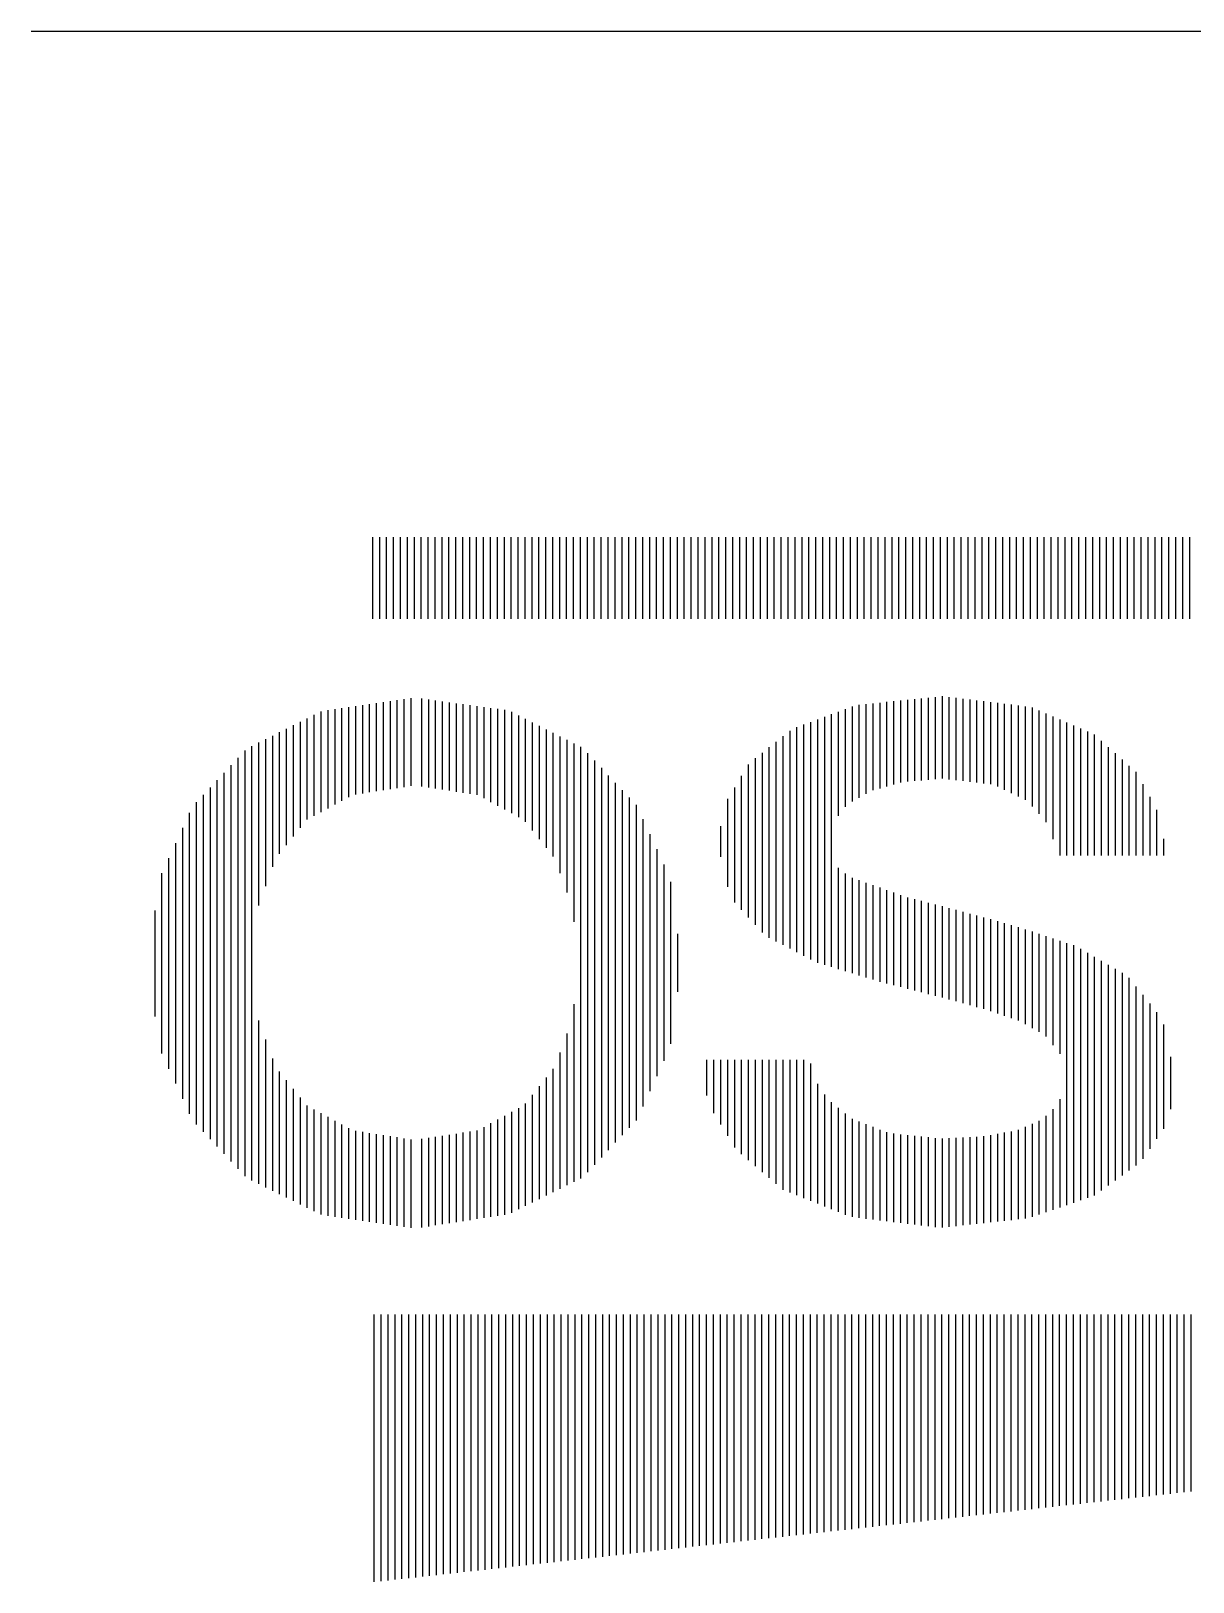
# Model space of a CAD drawing. Extents: x -6512 to 358, y -483 to 3722.
# Drawn here: x -517.3 to -425, y -334.4 to -211.2 of the extents above; entities that cross this region are included whole.
import ezdxf

# ---------------------------------------------------------------- set-up
doc = ezdxf.new("R2010")
doc.units = 0
doc.header["$LTSCALE"] = 100
doc.header["$MEASUREMENT"] = 0
doc.layers.get('0').update_dxf_attribs({"color": 245, "linetype": 'CONTINUOUS'})

# ---------------------------------------------------------------- blocks, each defined once
blk = doc.blocks.new('H19', base_point=(-13899.373904, 10592.007577))
for p, q in [((-9591.873904, 10944.44117), (-9591.873904, 10950.335702)), ((-9591.373904, 10944.44117), (-9591.373904, 10950.335702)), ((-9590.873904, 10944.44117), (-9590.873904, 10950.335702)), ((-9590.373904, 10944.44117), (-9590.373904, 10950.335702)), ((-9589.873904, 10944.44117), (-9589.873904, 10950.335702)), ((-9589.373904, 10944.44117), (-9589.373904, 10950.335702)), ((-9588.873904, 10944.44117), (-9588.873904, 10950.335702)), ((-9588.373904, 10944.44117), (-9588.373904, 10950.335702)), ((-9587.873904, 10944.44117), (-9587.873904, 10950.335702)), ((-9587.373904, 10944.44117), (-9587.373904, 10950.335702)), ((-9586.873904, 10944.44117), (-9586.873904, 10950.335702)), ((-9586.373904, 10944.44117), (-9586.373904, 10950.335702)), ((-9585.873904, 10944.44117), (-9585.873904, 10950.335702)), ((-9585.373904, 10944.44117), (-9585.373904, 10950.335702)), ((-9584.873904, 10944.44117), (-9584.873904, 10950.335702)), ((-9584.373904, 10944.44117), (-9584.373904, 10950.335702)), ((-9583.873904, 10944.44117), (-9583.873904, 10950.335702)), ((-9583.373904, 10944.44117), (-9583.373904, 10950.335702)), ((-9582.873904, 10944.44117), (-9582.873904, 10950.335702)), ((-9582.373904, 10944.44117), (-9582.373904, 10950.335702)), ((-9581.873904, 10944.44117), (-9581.873904, 10950.335702)), ((-9581.373904, 10944.44117), (-9581.373904, 10950.335702)), ((-9580.873904, 10944.44117), (-9580.873904, 10950.335702)), ((-9580.373904, 10944.44117), (-9580.373904, 10950.335702)), ((-9579.873904, 10944.44117), (-9579.873904, 10950.335702)), ((-9579.373904, 10944.44117), (-9579.373904, 10950.335702)), ((-9578.873904, 10944.44117), (-9578.873904, 10950.335702)), ((-9578.373904, 10944.44117), (-9578.373904, 10950.335702)), ((-9577.873904, 10944.44117), (-9577.873904, 10950.335702)), ((-9577.373904, 10944.44117), (-9577.373904, 10950.335702)), ((-9576.873904, 10944.44117), (-9576.873904, 10950.335702)), ((-9576.373904, 10944.44117), (-9576.373904, 10950.335702)), ((-9575.873904, 10944.44117), (-9575.873904, 10950.335702)), ((-9575.373904, 10944.44117), (-9575.373904, 10950.335702)), ((-9574.873904, 10944.44117), (-9574.873904, 10950.335702)), ((-9574.373904, 10944.44117), (-9574.373904, 10950.335702)), ((-9573.873904, 10944.44117), (-9573.873904, 10950.335702)), ((-9573.373904, 10944.44117), (-9573.373904, 10950.335702)), ((-9572.873904, 10944.44117), (-9572.873904, 10950.335702)), ((-9572.373904, 10944.44117), (-9572.373904, 10950.335702)), ((-9571.873904, 10944.44117), (-9571.873904, 10950.335702)), ((-9571.373904, 10944.44117), (-9571.373904, 10950.335702)), ((-9570.873904, 10944.44117), (-9570.873904, 10950.335702)), ((-9570.373904, 10944.44117), (-9570.373904, 10950.335702)), ((-9569.873904, 10944.44117), (-9569.873904, 10950.335702)), ((-9569.373904, 10944.44117), (-9569.373904, 10950.335702)), ((-9568.873904, 10944.44117), (-9568.873904, 10950.335702)), ((-9568.373904, 10944.44117), (-9568.373904, 10950.335702)), ((-9567.873904, 10944.44117), (-9567.873904, 10950.335702)), ((-9567.373904, 10944.44117), (-9567.373904, 10950.335702)), ((-9566.873904, 10944.44117), (-9566.873904, 10950.335702)), ((-9566.373904, 10944.44117), (-9566.373904, 10950.335702)), ((-9565.873904, 10944.44117), (-9565.873904, 10950.335702)), ((-9565.373904, 10944.44117), (-9565.373904, 10950.335702)), ((-9564.873904, 10944.44117), (-9564.873904, 10950.335702)), ((-9564.373904, 10944.44117), (-9564.373904, 10950.335702)), ((-9563.873904, 10944.44117), (-9563.873904, 10950.335702)), ((-9563.373904, 10944.44117), (-9563.373904, 10950.335702)), ((-9562.873904, 10944.44117), (-9562.873904, 10950.335702)), ((-9562.373904, 10944.44117), (-9562.373904, 10950.335702)), ((-9561.873904, 10944.44117), (-9561.873904, 10950.335702)), ((-9561.373904, 10944.44117), (-9561.373904, 10950.335702)), ((-9560.873904, 10944.44117), (-9560.873904, 10950.335702)), ((-9560.373904, 10944.44117), (-9560.373904, 10950.335702)), ((-9559.873904, 10944.44117), (-9559.873904, 10950.335702)), ((-9559.373904, 10944.44117), (-9559.373904, 10950.335702)), ((-9558.873904, 10944.44117), (-9558.873904, 10950.335702)), ((-9558.373904, 10944.44117), (-9558.373904, 10950.335702)), ((-9557.873904, 10944.44117), (-9557.873904, 10950.335702)), ((-9557.373904, 10944.44117), (-9557.373904, 10950.335702)), ((-9556.873904, 10944.44117), (-9556.873904, 10950.335702)), ((-9556.373904, 10944.44117), (-9556.373904, 10950.335702)), ((-9555.873904, 10944.44117), (-9555.873904, 10950.335702)), ((-9555.373904, 10944.44117), (-9555.373904, 10950.335702)), ((-9554.873904, 10944.44117), (-9554.873904, 10950.335702)), ((-9554.373904, 10944.44117), (-9554.373904, 10950.335702)), ((-9553.873904, 10944.44117), (-9553.873904, 10950.335702)), ((-9553.373904, 10944.44117), (-9553.373904, 10950.335702)), ((-9552.873904, 10944.44117), (-9552.873904, 10950.335702)), ((-9552.373904, 10944.44117), (-9552.373904, 10950.335702)), ((-9551.873904, 10944.44117), (-9551.873904, 10950.335702)), ((-9551.373904, 10944.44117), (-9551.373904, 10950.335702)), ((-9550.873904, 10944.44117), (-9550.873904, 10950.335702)), ((-9550.373904, 10944.44117), (-9550.373904, 10950.335702)), ((-9549.873904, 10944.44117), (-9549.873904, 10950.335702)), ((-9549.373904, 10944.44117), (-9549.373904, 10950.335702)), ((-9548.873904, 10944.44117), (-9548.873904, 10950.335702)), ((-9548.373904, 10944.44117), (-9548.373904, 10950.335702)), ((-9547.873904, 10944.44117), (-9547.873904, 10950.335702)), ((-9547.373904, 10944.44117), (-9547.373904, 10950.335702)), ((-9546.873904, 10944.44117), (-9546.873904, 10950.335702)), ((-9546.373904, 10944.44117), (-9546.373904, 10950.335702)), ((-9545.873904, 10944.44117), (-9545.873904, 10950.335702)), ((-9545.373904, 10944.44117), (-9545.373904, 10950.335702)), ((-9544.873904, 10944.44117), (-9544.873904, 10950.335702)), ((-9544.373904, 10944.44117), (-9544.373904, 10950.335702)), ((-9543.873904, 10944.44117), (-9543.873904, 10950.335702)), ((-9543.373904, 10944.44117), (-9543.373904, 10950.335702)), ((-9542.873904, 10944.44117), (-9542.873904, 10950.335702)), ((-9542.373904, 10944.44117), (-9542.373904, 10950.335702)), ((-9541.873904, 10944.44117), (-9541.873904, 10950.335702)), ((-9541.373904, 10944.44117), (-9541.373904, 10950.335702)), ((-9540.873904, 10944.44117), (-9540.873904, 10950.335702)), ((-9540.373904, 10944.44117), (-9540.373904, 10950.335702)), ((-9539.873904, 10944.44117), (-9539.873904, 10950.335702)), ((-9539.373904, 10944.44117), (-9539.373904, 10950.335702)), ((-9538.873904, 10944.44117), (-9538.873904, 10950.335702)), ((-9538.373904, 10944.44117), (-9538.373904, 10950.335702)), ((-9537.873904, 10944.44117), (-9537.873904, 10950.335702)), ((-9537.373904, 10944.44117), (-9537.373904, 10950.335702)), ((-9536.873904, 10944.44117), (-9536.873904, 10950.335702)), ((-9536.373904, 10944.44117), (-9536.373904, 10950.335702)), ((-9535.873904, 10944.44117), (-9535.873904, 10950.335702)), ((-9535.373904, 10944.44117), (-9535.373904, 10950.335702)), ((-9534.873904, 10944.44117), (-9534.873904, 10950.335702)), ((-9534.373904, 10944.44117), (-9534.373904, 10950.335702)), ((-9533.873904, 10944.44117), (-9533.873904, 10950.335702)), ((-9533.373904, 10944.44117), (-9533.373904, 10950.335702)), ((-9532.873904, 10944.44117), (-9532.873904, 10950.335702))]:
    blk.add_line(p, q)
blk = doc.blocks.new('H20', base_point=(-13899.373904, 10592.007577))
for p, q in [((-9589.604373, 10932.296639), (-9589.604373, 10938.640389)), ((-9589.104373, 10932.374764), (-9589.104373, 10938.714608)), ((-9596.104373, 10930.214608), (-9596.104373, 10937.507577)), ((-9595.604373, 10930.488045), (-9595.604373, 10937.757577)), ((-9595.104373, 10930.761483), (-9595.104373, 10937.843514)), ((-9594.604373, 10931.03492), (-9594.604373, 10937.917733)), ((-9594.104373, 10931.304452), (-9594.104373, 10937.988045)), ((-9593.604373, 10931.577889), (-9593.604373, 10938.062264)), ((-9593.104373, 10931.765389), (-9593.104373, 10938.132577)), ((-9592.604373, 10931.839608), (-9592.604373, 10938.206795)), ((-9592.104373, 10931.917733), (-9592.104373, 10938.281014)), ((-9591.604373, 10931.991952), (-9591.604373, 10938.351327)), ((-9591.104373, 10932.070077), (-9591.104373, 10938.425545)), ((-9590.604373, 10932.144295), (-9590.604373, 10938.495858)), ((-9590.104373, 10932.22242), (-9590.104373, 10938.570077)), ((-9598.104373, 10928.105233), (-9598.104373, 10936.507577)), ((-9597.604373, 10928.730233), (-9597.604373, 10936.757577)), ((-9597.104373, 10929.355233), (-9597.104373, 10937.007577)), ((-9596.604373, 10929.945077), (-9596.604373, 10937.257577)), ((-9600.604373, 10903.874764), (-9600.604373, 10935.257577)), ((-9600.104373, 10923.741952), (-9600.104373, 10935.507577)), ((-9599.604373, 10925.140389), (-9599.604373, 10935.757577)), ((-9599.104373, 10926.538827), (-9599.104373, 10936.007577)), ((-9598.604373, 10927.480233), (-9598.604373, 10936.257577)), ((-9601.604373, 10904.730233), (-9601.604373, 10934.402108)), ((-9601.104373, 10904.198983), (-9601.104373, 10934.933358)), ((-9602.604373, 10905.800545), (-9602.604373, 10933.335702)), ((-9602.104373, 10905.265389), (-9602.104373, 10933.866952)), ((-9603.604373, 10906.870858), (-9603.604373, 10932.269295)), ((-9603.104373, 10906.335702), (-9603.104373, 10932.800545)), ((-9604.604373, 10907.937264), (-9604.604373, 10931.202889)), ((-9604.104373, 10907.402108), (-9604.104373, 10931.734139)), ((-9605.104373, 10908.710702), (-9605.104373, 10930.433358)), ((-9605.604373, 10909.792733), (-9605.604373, 10929.343514)), ((-9606.104373, 10910.87867), (-9606.104373, 10928.257577)), ((-9606.604373, 10911.960702), (-9606.604373, 10927.171639)), ((-9607.104373, 10913.046639), (-9607.104373, 10926.085702)), ((-9607.604373, 10915.726327), (-9607.604373, 10923.386483)), ((-9600.104373, 10903.632577), (-9600.104373, 10915.44117)), ((-9599.604373, 10903.386483), (-9599.604373, 10914.06617)), ((-9599.104373, 10903.140389), (-9599.104373, 10912.687264)), ((-9598.604373, 10902.894295), (-9598.604373, 10911.75367)), ((-9598.104373, 10902.652108), (-9598.104373, 10911.12867)), ((-9597.604373, 10902.406014), (-9597.604373, 10910.50367)), ((-9597.104373, 10902.15992), (-9597.104373, 10909.874764)), ((-9596.604373, 10901.913827), (-9596.604373, 10909.288827)), ((-9596.104373, 10901.671639), (-9596.104373, 10909.015389)), ((-9595.604373, 10901.425545), (-9595.604373, 10908.745858)), ((-9595.104373, 10901.335702), (-9595.104373, 10908.47242)), ((-9594.604373, 10901.265389), (-9594.604373, 10908.198983)), ((-9594.104373, 10901.19117), (-9594.104373, 10907.925545)), ((-9593.604373, 10901.116952), (-9593.604373, 10907.656014)), ((-9593.104373, 10901.042733), (-9593.104373, 10907.468514)), ((-9592.604373, 10900.97242), (-9592.604373, 10907.390389)), ((-9592.104373, 10900.898202), (-9592.104373, 10907.312264)), ((-9591.604373, 10900.823983), (-9591.604373, 10907.234139)), ((-9591.104373, 10900.749764), (-9591.104373, 10907.15992)), ((-9590.604373, 10900.679452), (-9590.604373, 10907.081795)), ((-9590.104373, 10900.605233), (-9590.104373, 10907.00367)), ((-9589.604373, 10900.531014), (-9589.604373, 10906.925545)), ((-9589.104373, 10900.456795), (-9589.104373, 10906.851327))]:
    blk.add_line(p, q)
blk = doc.blocks.new('H21', base_point=(-13899.373904, 10592.007577))
for p, q in [((-9589.604373, 10932.296639), (-9589.604373, 10938.640389)), ((-9589.104373, 10932.374764), (-9589.104373, 10938.714608)), ((-9596.104373, 10930.214608), (-9596.104373, 10937.507577)), ((-9595.604373, 10930.488045), (-9595.604373, 10937.757577)), ((-9595.104373, 10930.761483), (-9595.104373, 10937.843514)), ((-9594.604373, 10931.03492), (-9594.604373, 10937.917733)), ((-9594.104373, 10931.304452), (-9594.104373, 10937.988045)), ((-9593.604373, 10931.577889), (-9593.604373, 10938.062264)), ((-9593.104373, 10931.765389), (-9593.104373, 10938.132577)), ((-9592.604373, 10931.839608), (-9592.604373, 10938.206795)), ((-9592.104373, 10931.917733), (-9592.104373, 10938.281014)), ((-9591.604373, 10931.991952), (-9591.604373, 10938.351327)), ((-9591.104373, 10932.070077), (-9591.104373, 10938.425545)), ((-9590.604373, 10932.144295), (-9590.604373, 10938.495858)), ((-9590.104373, 10932.22242), (-9590.104373, 10938.570077)), ((-9598.104373, 10928.105233), (-9598.104373, 10936.507577)), ((-9597.604373, 10928.730233), (-9597.604373, 10936.757577)), ((-9597.104373, 10929.355233), (-9597.104373, 10937.007577)), ((-9596.604373, 10929.945077), (-9596.604373, 10937.257577)), ((-9600.604373, 10903.874764), (-9600.604373, 10935.257577)), ((-9600.104373, 10923.741952), (-9600.104373, 10935.507577)), ((-9599.604373, 10925.140389), (-9599.604373, 10935.757577)), ((-9599.104373, 10926.538827), (-9599.104373, 10936.007577)), ((-9598.604373, 10927.480233), (-9598.604373, 10936.257577)), ((-9601.604373, 10904.730233), (-9601.604373, 10934.402108)), ((-9601.104373, 10904.198983), (-9601.104373, 10934.933358)), ((-9602.604373, 10905.800545), (-9602.604373, 10933.335702)), ((-9602.104373, 10905.265389), (-9602.104373, 10933.866952)), ((-9603.604373, 10906.870858), (-9603.604373, 10932.269295)), ((-9603.104373, 10906.335702), (-9603.104373, 10932.800545)), ((-9604.604373, 10907.937264), (-9604.604373, 10931.202889)), ((-9604.104373, 10907.402108), (-9604.104373, 10931.734139)), ((-9605.104373, 10908.710702), (-9605.104373, 10930.433358)), ((-9605.604373, 10909.792733), (-9605.604373, 10929.343514)), ((-9606.104373, 10910.87867), (-9606.104373, 10928.257577)), ((-9606.604373, 10911.960702), (-9606.604373, 10927.171639)), ((-9607.104373, 10913.046639), (-9607.104373, 10926.085702)), ((-9607.604373, 10915.726327), (-9607.604373, 10923.386483)), ((-9600.104373, 10903.632577), (-9600.104373, 10915.44117)), ((-9599.604373, 10903.386483), (-9599.604373, 10914.06617)), ((-9599.104373, 10903.140389), (-9599.104373, 10912.687264)), ((-9598.604373, 10902.894295), (-9598.604373, 10911.75367)), ((-9598.104373, 10902.652108), (-9598.104373, 10911.12867)), ((-9597.604373, 10902.406014), (-9597.604373, 10910.50367)), ((-9597.104373, 10902.15992), (-9597.104373, 10909.874764)), ((-9596.604373, 10901.913827), (-9596.604373, 10909.288827)), ((-9596.104373, 10901.671639), (-9596.104373, 10909.015389)), ((-9595.604373, 10901.425545), (-9595.604373, 10908.745858)), ((-9595.104373, 10901.335702), (-9595.104373, 10908.47242)), ((-9594.604373, 10901.265389), (-9594.604373, 10908.198983)), ((-9594.104373, 10901.19117), (-9594.104373, 10907.925545)), ((-9593.604373, 10901.116952), (-9593.604373, 10907.656014)), ((-9593.104373, 10901.042733), (-9593.104373, 10907.468514)), ((-9592.604373, 10900.97242), (-9592.604373, 10907.390389)), ((-9592.104373, 10900.898202), (-9592.104373, 10907.312264)), ((-9591.604373, 10900.823983), (-9591.604373, 10907.234139)), ((-9591.104373, 10900.749764), (-9591.104373, 10907.15992)), ((-9590.604373, 10900.679452), (-9590.604373, 10907.081795)), ((-9590.104373, 10900.605233), (-9590.104373, 10907.00367)), ((-9589.604373, 10900.531014), (-9589.604373, 10906.925545)), ((-9589.104373, 10900.456795), (-9589.104373, 10906.851327))]:
    blk.add_line(p, q)
blk = doc.blocks.new('H22', base_point=(-13899.373904, 10592.007577))
for p, q in [((-9589.604373, 10932.296639), (-9589.604373, 10938.640389)), ((-9589.104373, 10932.374764), (-9589.104373, 10938.714608)), ((-9596.104373, 10930.214608), (-9596.104373, 10937.507577)), ((-9595.604373, 10930.488045), (-9595.604373, 10937.757577)), ((-9595.104373, 10930.761483), (-9595.104373, 10937.843514)), ((-9594.604373, 10931.03492), (-9594.604373, 10937.917733)), ((-9594.104373, 10931.304452), (-9594.104373, 10937.988045)), ((-9593.604373, 10931.577889), (-9593.604373, 10938.062264)), ((-9593.104373, 10931.765389), (-9593.104373, 10938.132577)), ((-9592.604373, 10931.839608), (-9592.604373, 10938.206795)), ((-9592.104373, 10931.917733), (-9592.104373, 10938.281014)), ((-9591.604373, 10931.991952), (-9591.604373, 10938.351327)), ((-9591.104373, 10932.070077), (-9591.104373, 10938.425545)), ((-9590.604373, 10932.144295), (-9590.604373, 10938.495858)), ((-9590.104373, 10932.22242), (-9590.104373, 10938.570077)), ((-9598.104373, 10928.105233), (-9598.104373, 10936.507577)), ((-9597.604373, 10928.730233), (-9597.604373, 10936.757577)), ((-9597.104373, 10929.355233), (-9597.104373, 10937.007577)), ((-9596.604373, 10929.945077), (-9596.604373, 10937.257577)), ((-9600.604373, 10903.874764), (-9600.604373, 10935.257577)), ((-9600.104373, 10923.741952), (-9600.104373, 10935.507577)), ((-9599.604373, 10925.140389), (-9599.604373, 10935.757577)), ((-9599.104373, 10926.538827), (-9599.104373, 10936.007577)), ((-9598.604373, 10927.480233), (-9598.604373, 10936.257577)), ((-9601.604373, 10904.730233), (-9601.604373, 10934.402108)), ((-9601.104373, 10904.198983), (-9601.104373, 10934.933358)), ((-9602.604373, 10905.800545), (-9602.604373, 10933.335702)), ((-9602.104373, 10905.265389), (-9602.104373, 10933.866952)), ((-9603.604373, 10906.870858), (-9603.604373, 10932.269295)), ((-9603.104373, 10906.335702), (-9603.104373, 10932.800545)), ((-9604.604373, 10907.937264), (-9604.604373, 10931.202889)), ((-9604.104373, 10907.402108), (-9604.104373, 10931.734139)), ((-9605.104373, 10908.710702), (-9605.104373, 10930.433358)), ((-9605.604373, 10909.792733), (-9605.604373, 10929.343514)), ((-9606.104373, 10910.87867), (-9606.104373, 10928.257577)), ((-9606.604373, 10911.960702), (-9606.604373, 10927.171639)), ((-9607.104373, 10913.046639), (-9607.104373, 10926.085702)), ((-9607.604373, 10915.726327), (-9607.604373, 10923.386483)), ((-9600.104373, 10903.632577), (-9600.104373, 10915.44117)), ((-9599.604373, 10903.386483), (-9599.604373, 10914.06617)), ((-9599.104373, 10903.140389), (-9599.104373, 10912.687264)), ((-9598.604373, 10902.894295), (-9598.604373, 10911.75367)), ((-9598.104373, 10902.652108), (-9598.104373, 10911.12867)), ((-9597.604373, 10902.406014), (-9597.604373, 10910.50367)), ((-9597.104373, 10902.15992), (-9597.104373, 10909.874764)), ((-9596.604373, 10901.913827), (-9596.604373, 10909.288827)), ((-9596.104373, 10901.671639), (-9596.104373, 10909.015389)), ((-9595.604373, 10901.425545), (-9595.604373, 10908.745858)), ((-9595.104373, 10901.335702), (-9595.104373, 10908.47242)), ((-9594.604373, 10901.265389), (-9594.604373, 10908.198983)), ((-9594.104373, 10901.19117), (-9594.104373, 10907.925545)), ((-9593.604373, 10901.116952), (-9593.604373, 10907.656014)), ((-9593.104373, 10901.042733), (-9593.104373, 10907.468514)), ((-9592.604373, 10900.97242), (-9592.604373, 10907.390389)), ((-9592.104373, 10900.898202), (-9592.104373, 10907.312264)), ((-9591.604373, 10900.823983), (-9591.604373, 10907.234139)), ((-9591.104373, 10900.749764), (-9591.104373, 10907.15992)), ((-9590.604373, 10900.679452), (-9590.604373, 10907.081795)), ((-9590.104373, 10900.605233), (-9590.104373, 10907.00367)), ((-9589.604373, 10900.531014), (-9589.604373, 10906.925545)), ((-9589.104373, 10900.456795), (-9589.104373, 10906.851327))]:
    blk.add_line(p, q)
blk = doc.blocks.new('H23', base_point=(-13899.373904, 10592.007577))
for p, q in [((-9589.604373, 10932.296639), (-9589.604373, 10938.640389)), ((-9589.104373, 10932.374764), (-9589.104373, 10938.714608)), ((-9596.104373, 10930.214608), (-9596.104373, 10937.507577)), ((-9595.604373, 10930.488045), (-9595.604373, 10937.757577)), ((-9595.104373, 10930.761483), (-9595.104373, 10937.843514)), ((-9594.604373, 10931.03492), (-9594.604373, 10937.917733)), ((-9594.104373, 10931.304452), (-9594.104373, 10937.988045)), ((-9593.604373, 10931.577889), (-9593.604373, 10938.062264)), ((-9593.104373, 10931.765389), (-9593.104373, 10938.132577)), ((-9592.604373, 10931.839608), (-9592.604373, 10938.206795)), ((-9592.104373, 10931.917733), (-9592.104373, 10938.281014)), ((-9591.604373, 10931.991952), (-9591.604373, 10938.351327)), ((-9591.104373, 10932.070077), (-9591.104373, 10938.425545)), ((-9590.604373, 10932.144295), (-9590.604373, 10938.495858)), ((-9590.104373, 10932.22242), (-9590.104373, 10938.570077)), ((-9598.104373, 10928.105233), (-9598.104373, 10936.507577)), ((-9597.604373, 10928.730233), (-9597.604373, 10936.757577)), ((-9597.104373, 10929.355233), (-9597.104373, 10937.007577)), ((-9596.604373, 10929.945077), (-9596.604373, 10937.257577)), ((-9600.604373, 10903.874764), (-9600.604373, 10935.257577)), ((-9600.104373, 10923.741952), (-9600.104373, 10935.507577)), ((-9599.604373, 10925.140389), (-9599.604373, 10935.757577)), ((-9599.104373, 10926.538827), (-9599.104373, 10936.007577)), ((-9598.604373, 10927.480233), (-9598.604373, 10936.257577)), ((-9601.604373, 10904.730233), (-9601.604373, 10934.402108)), ((-9601.104373, 10904.198983), (-9601.104373, 10934.933358)), ((-9602.604373, 10905.800545), (-9602.604373, 10933.335702)), ((-9602.104373, 10905.265389), (-9602.104373, 10933.866952)), ((-9603.604373, 10906.870858), (-9603.604373, 10932.269295)), ((-9603.104373, 10906.335702), (-9603.104373, 10932.800545)), ((-9604.604373, 10907.937264), (-9604.604373, 10931.202889)), ((-9604.104373, 10907.402108), (-9604.104373, 10931.734139)), ((-9605.104373, 10908.710702), (-9605.104373, 10930.433358)), ((-9605.604373, 10909.792733), (-9605.604373, 10929.343514)), ((-9606.104373, 10910.87867), (-9606.104373, 10928.257577)), ((-9606.604373, 10911.960702), (-9606.604373, 10927.171639)), ((-9607.104373, 10913.046639), (-9607.104373, 10926.085702)), ((-9607.604373, 10915.726327), (-9607.604373, 10923.386483)), ((-9600.104373, 10903.632577), (-9600.104373, 10915.44117)), ((-9599.604373, 10903.386483), (-9599.604373, 10914.06617)), ((-9599.104373, 10903.140389), (-9599.104373, 10912.687264)), ((-9598.604373, 10902.894295), (-9598.604373, 10911.75367)), ((-9598.104373, 10902.652108), (-9598.104373, 10911.12867)), ((-9597.604373, 10902.406014), (-9597.604373, 10910.50367)), ((-9597.104373, 10902.15992), (-9597.104373, 10909.874764)), ((-9596.604373, 10901.913827), (-9596.604373, 10909.288827)), ((-9596.104373, 10901.671639), (-9596.104373, 10909.015389)), ((-9595.604373, 10901.425545), (-9595.604373, 10908.745858)), ((-9595.104373, 10901.335702), (-9595.104373, 10908.47242)), ((-9594.604373, 10901.265389), (-9594.604373, 10908.198983)), ((-9594.104373, 10901.19117), (-9594.104373, 10907.925545)), ((-9593.604373, 10901.116952), (-9593.604373, 10907.656014)), ((-9593.104373, 10901.042733), (-9593.104373, 10907.468514)), ((-9592.604373, 10900.97242), (-9592.604373, 10907.390389)), ((-9592.104373, 10900.898202), (-9592.104373, 10907.312264)), ((-9591.604373, 10900.823983), (-9591.604373, 10907.234139)), ((-9591.104373, 10900.749764), (-9591.104373, 10907.15992)), ((-9590.604373, 10900.679452), (-9590.604373, 10907.081795)), ((-9590.104373, 10900.605233), (-9590.104373, 10907.00367)), ((-9589.604373, 10900.531014), (-9589.604373, 10906.925545)), ((-9589.104373, 10900.456795), (-9589.104373, 10906.851327))]:
    blk.add_line(p, q)
blk = doc.blocks.new('H30', base_point=(-13899.373904, 10592.007577))
for p, q in [((-9552.737185, 10932.738045), (-9552.737185, 10938.644295)), ((-9552.237185, 10932.781014), (-9552.237185, 10938.695077)), ((-9551.737185, 10932.823983), (-9551.737185, 10938.749764)), ((-9551.237185, 10932.863045), (-9551.237185, 10938.800545)), ((-9550.737185, 10932.906014), (-9550.737185, 10938.851327)), ((-9550.237185, 10932.855233), (-9550.237185, 10938.796639)), ((-9549.737185, 10932.796639), (-9549.737185, 10938.738045)), ((-9549.237185, 10932.738045), (-9549.237185, 10938.675545)), ((-9548.737185, 10932.679452), (-9548.737185, 10938.616952)), ((-9558.737185, 10919.304452), (-9558.737185, 10937.550545)), ((-9558.237185, 10930.226327), (-9558.237185, 10937.738045)), ((-9557.737185, 10930.866952), (-9557.737185, 10937.925545)), ((-9557.237185, 10931.245858), (-9557.237185, 10938.109139)), ((-9556.737185, 10931.531014), (-9556.737185, 10938.238045)), ((-9556.237185, 10931.812264), (-9556.237185, 10938.288827)), ((-9555.737185, 10932.062264), (-9555.737185, 10938.339608)), ((-9555.237185, 10932.198983), (-9555.237185, 10938.390389)), ((-9554.737185, 10932.339608), (-9554.737185, 10938.44117)), ((-9554.237185, 10932.480233), (-9554.237185, 10938.491952)), ((-9553.737185, 10932.616952), (-9553.737185, 10938.542733)), ((-9553.237185, 10932.695077), (-9553.237185, 10938.593514)), ((-9548.237185, 10932.620858), (-9548.237185, 10938.554452)), ((-9547.737185, 10932.562264), (-9547.737185, 10938.491952)), ((-9547.237185, 10932.499764), (-9547.237185, 10938.433358)), ((-9546.737185, 10932.343514), (-9546.737185, 10938.370858)), ((-9546.237185, 10932.101327), (-9546.237185, 10938.308358)), ((-9545.737185, 10931.863045), (-9545.737185, 10938.249764)), ((-9545.237185, 10931.620858), (-9545.237185, 10938.187264)), ((-9544.737185, 10931.37867), (-9544.737185, 10938.124764)), ((-9544.237185, 10930.898202), (-9544.237185, 10938.046639)), ((-9543.737185, 10930.359139), (-9543.737185, 10937.831795)), ((-9543.237185, 10929.773202), (-9543.237185, 10937.613045)), ((-9561.237185, 10920.370858), (-9561.237185, 10936.616952)), ((-9560.737185, 10920.109139), (-9560.737185, 10936.804452)), ((-9560.237185, 10919.851327), (-9560.237185, 10936.991952)), ((-9559.737185, 10919.609139), (-9559.737185, 10937.179452)), ((-9559.237185, 10919.456795), (-9559.237185, 10937.363045)), ((-9542.737185, 10928.546639), (-9542.737185, 10937.394295)), ((-9542.237185, 10927.351327), (-9542.237185, 10937.179452)), ((-9541.737185, 10927.351327), (-9541.737185, 10936.960702)), ((-9541.237185, 10927.351327), (-9541.237185, 10936.745858)), ((-9540.737185, 10927.351327), (-9540.737185, 10936.527108)), ((-9562.737185, 10921.156014), (-9562.737185, 10935.56617)), ((-9562.237185, 10920.894295), (-9562.237185, 10935.964608)), ((-9561.737185, 10920.632577), (-9561.737185, 10936.359139)), ((-9540.237185, 10927.351327), (-9540.237185, 10936.312264)), ((-9539.737185, 10927.351327), (-9539.737185, 10936.085702)), ((-9539.237185, 10927.351327), (-9539.237185, 10935.636483)), ((-9564.237185, 10922.34742), (-9564.237185, 10934.382577)), ((-9563.737185, 10921.804452), (-9563.737185, 10934.777108)), ((-9563.237185, 10921.417733), (-9563.237185, 10935.171639)), ((-9538.737185, 10927.351327), (-9538.737185, 10935.187264)), ((-9538.237185, 10927.351327), (-9538.237185, 10934.738045)), ((-9537.737185, 10927.351327), (-9537.737185, 10934.28492)), ((-9565.237185, 10923.429452), (-9565.237185, 10933.101327)), ((-9564.737185, 10922.886483), (-9564.737185, 10933.929452)), ((-9537.237185, 10927.351327), (-9537.237185, 10933.835702)), ((-9536.737185, 10927.351327), (-9536.737185, 10933.386483)), ((-9565.737185, 10923.968514), (-9565.737185, 10932.277108)), ((-9536.237185, 10927.351327), (-9536.237185, 10932.499764)), ((-9566.237185, 10925.09742), (-9566.237185, 10931.452889)), ((-9535.737185, 10927.351327), (-9535.737185, 10931.581795)), ((-9535.237185, 10927.351327), (-9535.237185, 10930.663827)), ((-9566.737185, 10927.269295), (-9566.737185, 10929.464608)), ((-9534.737185, 10927.351327), (-9534.737185, 10928.558358)), ((-9558.237185, 10919.152108), (-9558.237185, 10926.476327)), ((-9557.737185, 10918.999764), (-9557.737185, 10926.050545)), ((-9557.237185, 10918.84742), (-9557.237185, 10925.741952)), ((-9556.737185, 10918.695077), (-9556.737185, 10925.56617)), ((-9556.237185, 10918.542733), (-9556.237185, 10925.386483)), ((-9555.737185, 10918.390389), (-9555.737185, 10925.210702)), ((-9555.237185, 10918.241952), (-9555.237185, 10925.03492)), ((-9554.737185, 10918.116952), (-9554.737185, 10924.855233)), ((-9554.237185, 10917.988045), (-9554.237185, 10924.679452)), ((-9553.737185, 10917.863045), (-9553.737185, 10924.499764)), ((-9553.237185, 10917.734139), (-9553.237185, 10924.331795)), ((-9552.737185, 10917.605233), (-9552.737185, 10924.202889)), ((-9552.237185, 10917.480233), (-9552.237185, 10924.073983)), ((-9551.737185, 10917.351327), (-9551.737185, 10923.945077)), ((-9551.237185, 10917.226327), (-9551.237185, 10923.820077)), ((-9550.737185, 10917.09742), (-9550.737185, 10923.69117)), ((-9550.237185, 10916.964608), (-9550.237185, 10923.562264)), ((-9549.737185, 10916.827889), (-9549.737185, 10923.425545)), ((-9549.237185, 10916.69117), (-9549.237185, 10923.288827)), ((-9548.737185, 10916.550545), (-9548.737185, 10923.152108)), ((-9548.237185, 10916.413827), (-9548.237185, 10923.015389)), ((-9547.737185, 10916.277108), (-9547.737185, 10922.882577)), ((-9547.237185, 10916.113045), (-9547.237185, 10922.745858)), ((-9546.737185, 10915.945077), (-9546.737185, 10922.609139)), ((-9546.237185, 10915.777108), (-9546.237185, 10922.47242)), ((-9545.737185, 10915.609139), (-9545.737185, 10922.335702)), ((-9545.237185, 10915.44117), (-9545.237185, 10922.183358)), ((-9544.737185, 10915.175545), (-9544.737185, 10922.019295)), ((-9544.237185, 10914.894295), (-9544.237185, 10921.855233)), ((-9543.737185, 10914.613045), (-9543.737185, 10921.69117)), ((-9543.237185, 10914.277108), (-9543.237185, 10921.527108)), ((-9542.737185, 10913.656014), (-9542.737185, 10921.363045)), ((-9542.237185, 10913.031014), (-9542.237185, 10921.198983)), ((-9541.737185, 10902.113045), (-9541.737185, 10921.03492)), ((-9541.237185, 10902.281014), (-9541.237185, 10920.870858)), ((-9540.737185, 10902.452889), (-9540.737185, 10920.620858)), ((-9540.237185, 10902.620858), (-9540.237185, 10920.331795)), ((-9539.737185, 10902.796639), (-9539.737185, 10920.042733)), ((-9539.237185, 10903.15992), (-9539.237185, 10919.75367)), ((-9538.737185, 10903.519295), (-9538.737185, 10919.464608)), ((-9538.237185, 10903.87867), (-9538.237185, 10919.171639)), ((-9537.737185, 10904.241952), (-9537.737185, 10918.882577)), ((-9537.237185, 10904.601327), (-9537.237185, 10918.523202)), ((-9536.737185, 10904.960702), (-9536.737185, 10917.902108)), ((-9536.237185, 10905.452889), (-9536.237185, 10917.281014)), ((-9535.737185, 10906.171639), (-9535.737185, 10916.65992)), ((-9535.237185, 10906.890389), (-9535.237185, 10916.038827)), ((-9534.737185, 10907.609139), (-9534.737185, 10915.148202)), ((-9567.737185, 10910.019295), (-9567.737185, 10912.609139)), ((-9567.237185, 10908.75367), (-9567.237185, 10912.609139)), ((-9566.737185, 10907.925545), (-9566.737185, 10912.609139)), ((-9566.237185, 10907.101327), (-9566.237185, 10912.609139)), ((-9565.737185, 10906.277108), (-9565.737185, 10912.609139)), ((-9565.237185, 10905.781014), (-9565.237185, 10912.609139)), ((-9564.737185, 10905.351327), (-9564.737185, 10912.609139)), ((-9564.237185, 10904.925545), (-9564.237185, 10912.609139)), ((-9563.737185, 10904.495858), (-9563.737185, 10912.609139)), ((-9563.237185, 10904.070077), (-9563.237185, 10912.609139)), ((-9562.737185, 10903.640389), (-9562.737185, 10912.609139)), ((-9562.237185, 10903.218514), (-9562.237185, 10912.609139)), ((-9561.737185, 10903.019295), (-9561.737185, 10912.609139)), ((-9561.237185, 10902.820077), (-9561.237185, 10912.609139)), ((-9560.737185, 10902.616952), (-9560.737185, 10912.609139)), ((-9560.237185, 10902.417733), (-9560.237185, 10912.339608)), ((-9534.237185, 10909.031014), (-9534.237185, 10912.81617)), ((-9559.737185, 10902.218514), (-9559.737185, 10910.866952)), ((-9559.237185, 10902.015389), (-9559.237185, 10910.085702)), ((-9558.737185, 10901.81617), (-9558.737185, 10909.531014)), ((-9542.237185, 10901.94117), (-9542.237185, 10909.765389)), ((-9558.237185, 10901.616952), (-9558.237185, 10909.12867)), ((-9557.737185, 10901.413827), (-9557.737185, 10908.726327)), ((-9543.237185, 10901.601327), (-9543.237185, 10908.550545)), ((-9542.737185, 10901.773202), (-9542.737185, 10909.038827)), ((-9557.237185, 10901.249764), (-9557.237185, 10908.327889)), ((-9556.737185, 10901.187264), (-9556.737185, 10908.136483)), ((-9556.237185, 10901.124764), (-9556.237185, 10907.94117)), ((-9555.737185, 10901.06617), (-9555.737185, 10907.749764)), ((-9555.237185, 10901.00367), (-9555.237185, 10907.554452)), ((-9554.737185, 10900.94117), (-9554.737185, 10907.363045)), ((-9554.237185, 10900.882577), (-9554.237185, 10907.269295)), ((-9546.737185, 10900.921639), (-9546.737185, 10907.25367)), ((-9546.237185, 10900.976327), (-9546.237185, 10907.339608)), ((-9545.737185, 10901.031014), (-9545.737185, 10907.429452)), ((-9545.237185, 10901.085702), (-9545.237185, 10907.542733)), ((-9544.737185, 10901.140389), (-9544.737185, 10907.757577)), ((-9544.237185, 10901.261483), (-9544.237185, 10907.976327)), ((-9543.737185, 10901.433358), (-9543.737185, 10908.19117)), ((-9553.737185, 10900.820077), (-9553.737185, 10907.214608)), ((-9553.237185, 10900.761483), (-9553.237185, 10907.163827)), ((-9552.737185, 10900.698983), (-9552.737185, 10907.109139)), ((-9552.237185, 10900.636483), (-9552.237185, 10907.058358)), ((-9551.737185, 10900.577889), (-9551.737185, 10907.00367)), ((-9551.237185, 10900.515389), (-9551.237185, 10906.952889)), ((-9550.737185, 10900.484139), (-9550.737185, 10906.917733)), ((-9550.237185, 10900.538827), (-9550.237185, 10906.94117)), ((-9549.737185, 10900.593514), (-9549.737185, 10906.968514)), ((-9549.237185, 10900.648202), (-9549.237185, 10906.991952)), ((-9548.737185, 10900.702889), (-9548.737185, 10907.019295)), ((-9548.237185, 10900.757577), (-9548.237185, 10907.042733)), ((-9547.737185, 10900.812264), (-9547.737185, 10907.077889)), ((-9547.237185, 10900.866952), (-9547.237185, 10907.163827))]:
    blk.add_line(p, q)
blk = doc.blocks.new('H32', base_point=(-13899.373904, 10592.007577))
for p, q in [((-9589.604373, 10932.296639), (-9589.604373, 10938.640389)), ((-9589.104373, 10932.374764), (-9589.104373, 10938.714608)), ((-9596.104373, 10930.214608), (-9596.104373, 10937.507577)), ((-9595.604373, 10930.488045), (-9595.604373, 10937.757577)), ((-9595.104373, 10930.761483), (-9595.104373, 10937.843514)), ((-9594.604373, 10931.03492), (-9594.604373, 10937.917733)), ((-9594.104373, 10931.304452), (-9594.104373, 10937.988045)), ((-9593.604373, 10931.577889), (-9593.604373, 10938.062264)), ((-9593.104373, 10931.765389), (-9593.104373, 10938.132577)), ((-9592.604373, 10931.839608), (-9592.604373, 10938.206795)), ((-9592.104373, 10931.917733), (-9592.104373, 10938.281014)), ((-9591.604373, 10931.991952), (-9591.604373, 10938.351327)), ((-9591.104373, 10932.070077), (-9591.104373, 10938.425545)), ((-9590.604373, 10932.144295), (-9590.604373, 10938.495858)), ((-9590.104373, 10932.22242), (-9590.104373, 10938.570077)), ((-9598.104373, 10928.105233), (-9598.104373, 10936.507577)), ((-9597.604373, 10928.730233), (-9597.604373, 10936.757577)), ((-9597.104373, 10929.355233), (-9597.104373, 10937.007577)), ((-9596.604373, 10929.945077), (-9596.604373, 10937.257577)), ((-9600.604373, 10903.874764), (-9600.604373, 10935.257577)), ((-9600.104373, 10923.741952), (-9600.104373, 10935.507577)), ((-9599.604373, 10925.140389), (-9599.604373, 10935.757577)), ((-9599.104373, 10926.538827), (-9599.104373, 10936.007577)), ((-9598.604373, 10927.480233), (-9598.604373, 10936.257577)), ((-9601.604373, 10904.730233), (-9601.604373, 10934.402108)), ((-9601.104373, 10904.198983), (-9601.104373, 10934.933358)), ((-9602.604373, 10905.800545), (-9602.604373, 10933.335702)), ((-9602.104373, 10905.265389), (-9602.104373, 10933.866952)), ((-9603.604373, 10906.870858), (-9603.604373, 10932.269295)), ((-9603.104373, 10906.335702), (-9603.104373, 10932.800545)), ((-9604.604373, 10907.937264), (-9604.604373, 10931.202889)), ((-9604.104373, 10907.402108), (-9604.104373, 10931.734139)), ((-9605.104373, 10908.710702), (-9605.104373, 10930.433358)), ((-9605.604373, 10909.792733), (-9605.604373, 10929.343514)), ((-9606.104373, 10910.87867), (-9606.104373, 10928.257577)), ((-9606.604373, 10911.960702), (-9606.604373, 10927.171639)), ((-9607.104373, 10913.046639), (-9607.104373, 10926.085702)), ((-9607.604373, 10915.726327), (-9607.604373, 10923.386483)), ((-9600.104373, 10903.632577), (-9600.104373, 10915.44117)), ((-9599.604373, 10903.386483), (-9599.604373, 10914.06617)), ((-9599.104373, 10903.140389), (-9599.104373, 10912.687264)), ((-9598.604373, 10902.894295), (-9598.604373, 10911.75367)), ((-9598.104373, 10902.652108), (-9598.104373, 10911.12867)), ((-9597.604373, 10902.406014), (-9597.604373, 10910.50367)), ((-9597.104373, 10902.15992), (-9597.104373, 10909.874764)), ((-9596.604373, 10901.913827), (-9596.604373, 10909.288827)), ((-9596.104373, 10901.671639), (-9596.104373, 10909.015389)), ((-9595.604373, 10901.425545), (-9595.604373, 10908.745858)), ((-9595.104373, 10901.335702), (-9595.104373, 10908.47242)), ((-9594.604373, 10901.265389), (-9594.604373, 10908.198983)), ((-9594.104373, 10901.19117), (-9594.104373, 10907.925545)), ((-9593.604373, 10901.116952), (-9593.604373, 10907.656014)), ((-9593.104373, 10901.042733), (-9593.104373, 10907.468514)), ((-9592.604373, 10900.97242), (-9592.604373, 10907.390389)), ((-9592.104373, 10900.898202), (-9592.104373, 10907.312264)), ((-9591.604373, 10900.823983), (-9591.604373, 10907.234139)), ((-9591.104373, 10900.749764), (-9591.104373, 10907.15992)), ((-9590.604373, 10900.679452), (-9590.604373, 10907.081795)), ((-9590.104373, 10900.605233), (-9590.104373, 10907.00367)), ((-9589.604373, 10900.531014), (-9589.604373, 10906.925545)), ((-9589.104373, 10900.456795), (-9589.104373, 10906.851327))]:
    blk.add_line(p, q)
blk = doc.blocks.new('H35', base_point=(-13899.373904, 10592.007577))
for p, q in [((-9591.768435, 10874.890389), (-9591.768435, 10894.210702)), ((-9591.268435, 10874.948983), (-9591.268435, 10894.210702)), ((-9590.768435, 10875.00367), (-9590.768435, 10894.210702)), ((-9590.268435, 10875.058358), (-9590.268435, 10894.210702)), ((-9589.768435, 10875.113045), (-9589.768435, 10894.210702)), ((-9589.268435, 10875.167733), (-9589.268435, 10894.210702)), ((-9588.768435, 10875.22242), (-9588.768435, 10894.210702)), ((-9588.268435, 10875.281014), (-9588.268435, 10894.210702)), ((-9587.768435, 10875.335702), (-9587.768435, 10894.210702)), ((-9587.268435, 10875.390389), (-9587.268435, 10894.210702)), ((-9586.768435, 10875.445077), (-9586.768435, 10894.210702)), ((-9586.268435, 10875.499764), (-9586.268435, 10894.210702)), ((-9585.768435, 10875.558358), (-9585.768435, 10894.210702)), ((-9585.268435, 10875.613045), (-9585.268435, 10894.210702)), ((-9584.768435, 10875.667733), (-9584.768435, 10894.210702)), ((-9584.268435, 10875.72242), (-9584.268435, 10894.210702)), ((-9583.768435, 10875.777108), (-9583.768435, 10894.210702)), ((-9583.268435, 10875.831795), (-9583.268435, 10894.210702)), ((-9582.768435, 10875.890389), (-9582.768435, 10894.210702)), ((-9582.268435, 10875.945077), (-9582.268435, 10894.210702)), ((-9581.768435, 10875.999764), (-9581.768435, 10894.210702)), ((-9581.268435, 10876.054452), (-9581.268435, 10894.210702)), ((-9580.768435, 10876.109139), (-9580.768435, 10894.210702)), ((-9580.268435, 10876.167733), (-9580.268435, 10894.210702)), ((-9579.768435, 10876.22242), (-9579.768435, 10894.210702)), ((-9579.268435, 10876.277108), (-9579.268435, 10894.210702)), ((-9578.768435, 10876.331795), (-9578.768435, 10894.210702)), ((-9578.268435, 10876.386483), (-9578.268435, 10894.210702)), ((-9577.768435, 10876.445077), (-9577.768435, 10894.210702)), ((-9577.268435, 10876.499764), (-9577.268435, 10894.210702)), ((-9576.768435, 10876.554452), (-9576.768435, 10894.210702)), ((-9576.268435, 10876.609139), (-9576.268435, 10894.210702)), ((-9575.768435, 10876.663827), (-9575.768435, 10894.210702)), ((-9575.268435, 10876.718514), (-9575.268435, 10894.210702)), ((-9574.768435, 10876.777108), (-9574.768435, 10894.210702)), ((-9574.268435, 10876.831795), (-9574.268435, 10894.210702)), ((-9573.768435, 10876.886483), (-9573.768435, 10894.210702)), ((-9573.268435, 10876.94117), (-9573.268435, 10894.210702)), ((-9572.768435, 10876.995858), (-9572.768435, 10894.210702)), ((-9572.268435, 10877.054452), (-9572.268435, 10894.210702)), ((-9571.768435, 10877.109139), (-9571.768435, 10894.210702)), ((-9571.268435, 10877.163827), (-9571.268435, 10894.210702)), ((-9570.768435, 10877.218514), (-9570.768435, 10894.210702)), ((-9570.268435, 10877.273202), (-9570.268435, 10894.210702)), ((-9569.768435, 10877.327889), (-9569.768435, 10894.210702)), ((-9569.268435, 10877.386483), (-9569.268435, 10894.210702)), ((-9568.768435, 10877.44117), (-9568.768435, 10894.210702)), ((-9568.268435, 10877.495858), (-9568.268435, 10894.210702)), ((-9567.768435, 10877.550545), (-9567.768435, 10894.210702)), ((-9567.268435, 10877.605233), (-9567.268435, 10894.210702)), ((-9566.768435, 10877.663827), (-9566.768435, 10894.210702)), ((-9566.268435, 10877.718514), (-9566.268435, 10894.210702)), ((-9565.768435, 10877.773202), (-9565.768435, 10894.210702)), ((-9565.268435, 10877.827889), (-9565.268435, 10894.210702)), ((-9564.768435, 10877.882577), (-9564.768435, 10894.210702)), ((-9564.268435, 10877.94117), (-9564.268435, 10894.210702)), ((-9563.768435, 10877.995858), (-9563.768435, 10894.210702)), ((-9563.268435, 10878.050545), (-9563.268435, 10894.210702)), ((-9562.768435, 10878.105233), (-9562.768435, 10894.210702)), ((-9562.268435, 10878.15992), (-9562.268435, 10894.210702)), ((-9561.768435, 10878.214608), (-9561.768435, 10894.210702)), ((-9561.268435, 10878.273202), (-9561.268435, 10894.210702)), ((-9560.768435, 10878.327889), (-9560.768435, 10894.210702)), ((-9560.268435, 10878.382577), (-9560.268435, 10894.210702)), ((-9559.768435, 10878.437264), (-9559.768435, 10894.210702)), ((-9559.268435, 10878.491952), (-9559.268435, 10894.210702)), ((-9558.768435, 10878.550545), (-9558.768435, 10894.210702)), ((-9558.268435, 10878.605233), (-9558.268435, 10894.210702)), ((-9557.768435, 10878.65992), (-9557.768435, 10894.210702)), ((-9557.268435, 10878.714608), (-9557.268435, 10894.210702)), ((-9556.768435, 10878.769295), (-9556.768435, 10894.210702)), ((-9556.268435, 10878.823983), (-9556.268435, 10894.210702)), ((-9555.768435, 10878.882577), (-9555.768435, 10894.210702)), ((-9555.268435, 10878.937264), (-9555.268435, 10894.210702)), ((-9554.768435, 10878.991952), (-9554.768435, 10894.210702)), ((-9554.268435, 10879.046639), (-9554.268435, 10894.210702)), ((-9553.768435, 10879.101327), (-9553.768435, 10894.210702)), ((-9553.268435, 10879.15992), (-9553.268435, 10894.210702)), ((-9552.768435, 10879.214608), (-9552.768435, 10894.210702)), ((-9552.268435, 10879.269295), (-9552.268435, 10894.210702)), ((-9551.768435, 10879.323983), (-9551.768435, 10894.210702)), ((-9551.268435, 10879.37867), (-9551.268435, 10894.210702)), ((-9550.768435, 10879.437264), (-9550.768435, 10894.210702)), ((-9550.268435, 10879.491952), (-9550.268435, 10894.210702)), ((-9549.768435, 10879.546639), (-9549.768435, 10894.210702)), ((-9549.268435, 10879.601327), (-9549.268435, 10894.210702)), ((-9548.768435, 10879.656014), (-9548.768435, 10894.210702)), ((-9548.268435, 10879.710702), (-9548.268435, 10894.210702)), ((-9547.768435, 10879.769295), (-9547.768435, 10894.210702)), ((-9547.268435, 10879.823983), (-9547.268435, 10894.210702)), ((-9546.768435, 10879.87867), (-9546.768435, 10894.210702)), ((-9546.268435, 10879.933358), (-9546.268435, 10894.210702)), ((-9545.768435, 10879.988045), (-9545.768435, 10894.210702)), ((-9545.268435, 10880.046639), (-9545.268435, 10894.210702)), ((-9544.768435, 10880.101327), (-9544.768435, 10894.210702)), ((-9544.268435, 10880.156014), (-9544.268435, 10894.210702)), ((-9543.768435, 10880.210702), (-9543.768435, 10894.210702)), ((-9543.268435, 10880.265389), (-9543.268435, 10894.210702)), ((-9542.768435, 10880.323983), (-9542.768435, 10894.210702)), ((-9542.268435, 10880.37867), (-9542.268435, 10894.210702)), ((-9541.768435, 10880.433358), (-9541.768435, 10894.210702)), ((-9541.268435, 10880.488045), (-9541.268435, 10894.210702)), ((-9540.768435, 10880.542733), (-9540.768435, 10894.210702)), ((-9540.268435, 10880.59742), (-9540.268435, 10894.210702)), ((-9539.768435, 10880.656014), (-9539.768435, 10894.210702)), ((-9539.268435, 10880.710702), (-9539.268435, 10894.210702)), ((-9538.768435, 10880.765389), (-9538.768435, 10894.210702)), ((-9538.268435, 10880.820077), (-9538.268435, 10894.210702)), ((-9537.768435, 10880.874764), (-9537.768435, 10894.210702)), ((-9537.268435, 10880.933358), (-9537.268435, 10894.210702)), ((-9536.768435, 10880.988045), (-9536.768435, 10894.210702)), ((-9536.268435, 10881.042733), (-9536.268435, 10894.210702)), ((-9535.768435, 10881.09742), (-9535.768435, 10894.210702)), ((-9535.268435, 10881.152108), (-9535.268435, 10894.210702)), ((-9534.768435, 10881.206795), (-9534.768435, 10894.210702)), ((-9534.268435, 10881.265389), (-9534.268435, 10894.210702)), ((-9533.768435, 10881.320077), (-9533.768435, 10894.210702)), ((-9533.268435, 10881.374764), (-9533.268435, 10894.210702)), ((-9532.768435, 10881.429452), (-9532.768435, 10894.210702))]:
    blk.add_line(p, q)
blk = doc.blocks.new('CARIMBO_UNION', base_point=(735.032049, -4583.115153))
blk.add_line((718.532049, -4578.615153), (734.032049, -4578.615153))

msp = doc.modelspace()

# ---------------------------------------------------------------- linework, layer by layer
for p, q in [((-486.26257, -271.177484), (-486.26257, -264.199359)), ((-485.71257, -271.259125), (-485.71257, -264.272406)), ((-485.16257, -271.345062), (-485.16257, -264.345453)), ((-484.61257, -271.426703), (-484.61257, -264.422797)), ((-484.06257, -271.508343), (-484.06257, -264.495843)), ((-483.51257, -271.589984), (-483.51257, -264.573187)), ((-482.96257, -271.671625), (-482.96257, -264.646234)), ((-482.41257, -271.753265), (-482.41257, -264.723578)), ((-481.86257, -271.834906), (-481.86257, -264.796625)), ((-481.31257, -272.109906), (-481.31257, -264.869672)), ((-480.76257, -272.410687), (-480.76257, -264.947015)), ((-480.21257, -272.711468), (-480.21257, -265.020062)), ((-479.66257, -273.01225), (-479.66257, -265.097406)), ((-479.11257, -273.308734), (-479.11257, -265.252093)), ((-478.56257, -273.609515), (-478.56257, -265.53139)), ((-478.01257, -273.991937), (-478.01257, -265.810687)), ((-477.46257, -274.679437), (-477.46257, -266.085687)), ((-476.91257, -275.366937), (-476.91257, -266.364984)), ((-476.36257, -276.058734), (-476.36257, -266.644281)), ((-475.81257, -276.746234), (-475.81257, -266.919281)), ((-475.26257, -278.052484), (-475.26257, -267.198578)), ((-474.71257, -279.590765), (-474.71257, -267.477875)), ((-474.16257, -281.928265), (-474.16257, -267.752875)), ((-473.61257, -302.31264), (-473.61257, -268.032172)), ((-473.06257, -301.8185), (-473.06257, -268.526312)), ((-472.51257, -301.234125), (-472.51257, -269.114984)), ((-471.96257, -300.645453), (-471.96257, -269.703656)), ((-471.41257, -300.061078), (-471.41257, -270.292328)), ((-470.86257, -299.472406), (-470.86257, -270.881)), ((-470.31257, -298.888031), (-470.31257, -271.465375)), ((-469.76257, -298.299359), (-469.76257, -272.054047)), ((-469.21257, -297.714984), (-469.21257, -272.642718)), ((-468.66257, -296.589203), (-468.66257, -273.764203)), ((-468.11257, -295.386078), (-468.11257, -274.967328)), ((-467.56257, -294.182953), (-467.56257, -276.166156)), ((-467.01257, -292.984125), (-467.01257, -277.364984)), ((-466.46257, -291.609125), (-466.46257, -278.739984)), ((-465.91257, -287.492718), (-465.91257, -282.886468)), ((-474.16257, -302.58764), (-474.16257, -288.468109)), ((-474.71257, -302.858343), (-474.71257, -290.792718)), ((-475.26257, -303.129047), (-475.26257, -292.309515)), ((-476.36257, -303.67475), (-476.36257, -294.290375)), ((-475.81257, -303.404047), (-475.81257, -293.598578)), ((-477.46257, -304.220453), (-477.46257, -295.665375)), ((-476.91257, -303.94975), (-476.91257, -294.977875)), ((-478.56257, -304.766156), (-478.56257, -296.735297)), ((-478.01257, -304.495453), (-478.01257, -296.352875)), ((-480.76257, -305.367718), (-480.76257, -297.934125)), ((-480.21257, -305.281781), (-480.21257, -297.633343)), ((-479.66257, -305.20014), (-479.66257, -297.336859)), ((-479.11257, -305.041156), (-479.11257, -297.036078)), ((-486.26257, -306.205609), (-486.26257, -299.175922)), ((-485.71257, -306.123968), (-485.71257, -299.094281)), ((-485.16257, -306.038031), (-485.16257, -299.008343)), ((-484.61257, -305.95639), (-484.61257, -298.926703)), ((-484.06257, -305.870453), (-484.06257, -298.845062)), ((-483.51257, -305.788812), (-483.51257, -298.759125)), ((-482.96257, -305.702875), (-482.96257, -298.677484)), ((-482.41257, -305.621234), (-482.41257, -298.591547)), ((-481.86257, -305.535297), (-481.86257, -298.509906)), ((-481.31257, -305.449359), (-481.31257, -298.234906))]:
    msp.add_line(p, q)

# ---------------------------------------------------------------- block references
for name, p, xscale, yscale in [('CARIMBO_UNION', (307.693989, -436.163814), 50, 50), ('H19', (-5228.401241, -645.542718), 1.1, 1.1), ('H20', (-5228.401241, -645.542718), 1.1, 1.1), ('H21', (-5228.401241, -645.542718), 1.1, 1.1), ('H22', (-5228.401241, -645.542718), 1.1, 1.1), ('H23', (-5228.401241, -645.542718), 1.1, 1.1), ('H32', (-5228.401241, -645.542718), 1.1, 1.1), ('H30', (-5228.401241, -645.542718), 1.1, 1.1), ('H35', (-5228.401241, -645.542718), 1.1, 1.1)]:
    msp.add_blockref(name, p, dxfattribs=dict(xscale=xscale, yscale=yscale))

doc.saveas('drawing.dxf')
